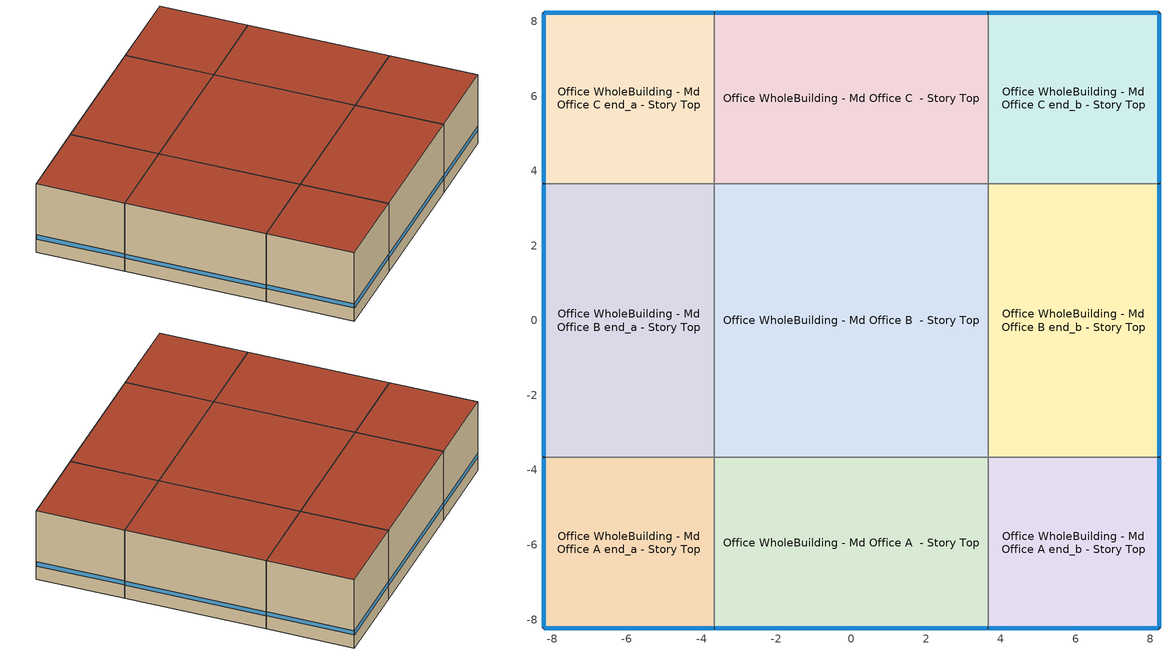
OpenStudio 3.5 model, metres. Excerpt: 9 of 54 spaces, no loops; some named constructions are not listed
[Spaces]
Office WholeBuilding - Md Office A end_a - Story Top
 floor adiabatic (Typical Interior Floor): -8.23,-8.23 -8.23,-3.66 -3.66,-3.66 -3.66,-8.23 z19.81
 wall outside: -8.23,-3.66 -8.23,-8.23 -3.66,-8.23 z19.81:23.77
 wall to Office WholeBuilding - Md Office B end_a - Story Top: -3.66,-3.66 -8.23,-3.66 z19.81:23.77
 wall to Office WholeBuilding - Md Office A  - Story Top: -3.66,-8.23 -3.66,-3.66 z19.81:23.77
 window (Window U-1.01 SHGC 0.58): -8.23,-3.68 -8.23,-8.21 / -8.21,-8.23 -3.68,-8.23 z20.57:20.81
 roof outside: -3.66,-8.23 -3.66,-3.66 -8.23,-3.66 -8.23,-8.23 z23.77
Office WholeBuilding - Md Office B end_a - Story Top
 floor adiabatic (Typical Interior Floor): -8.23,-3.66 -8.23,3.66 -3.66,3.66 -3.66,-3.66 z19.81
 wall outside: -8.23,3.66 -8.23,-3.66 z19.81:23.77
 wall to Office WholeBuilding - Md Office C end_a - Story Top: -3.66,3.66 -8.23,3.66 z19.81:23.77
 wall to Office WholeBuilding - Md Office B  - Story Top: -3.66,-3.66 -3.66,3.66 z19.81:23.77
 window (Window U-1.01 SHGC 0.58): -8.23,3.63 -8.23,-3.63 z20.57:20.81
 roof outside: -3.66,-3.66 -3.66,3.66 -8.23,3.66 -8.23,-3.66 z23.77
Office WholeBuilding - Md Office C end_a - Story Top
 floor adiabatic (Typical Interior Floor): -8.23,3.66 -8.23,8.23 -3.66,8.23 -3.66,3.66 z19.81
 wall outside: -3.66,8.23 -8.23,8.23 -8.23,3.66 z19.81:23.77
 wall to Office WholeBuilding - Md Office C  - Story Top: -3.66,3.66 -3.66,8.23 z19.81:23.77
 window (Window U-1.01 SHGC 0.58): -3.68,8.23 -8.21,8.23 / -8.23,8.21 -8.23,3.68 z20.57:20.81
 roof outside: -3.66,3.66 -3.66,8.23 -8.23,8.23 -8.23,3.66 z23.77
Office WholeBuilding - Md Office A  - Story Top
 floor adiabatic (Typical Interior Floor): -3.66,-8.23 -3.66,-3.66 3.66,-3.66 3.66,-8.23 z19.81
 wall outside: -3.66,-8.23 3.66,-8.23 z19.81:23.77
 wall to Office WholeBuilding - Md Office B  - Story Top: 3.66,-3.66 -3.66,-3.66 z19.81:23.77
 wall to Office WholeBuilding - Md Office A end_b - Story Top: 3.66,-8.23 3.66,-3.66 z19.81:23.77
 window (Window U-1.01 SHGC 0.58): -3.63,-8.23 3.63,-8.23 z20.57:20.81
 roof outside: 3.66,-8.23 3.66,-3.66 -3.66,-3.66 -3.66,-8.23 z23.77
Office WholeBuilding - Md Office B  - Story Top
 floor adiabatic (Typical Interior Floor): -3.66,-3.66 -3.66,3.66 3.66,3.66 3.66,-3.66 z19.81
 wall to Office WholeBuilding - Md Office C  - Story Top: 3.66,3.66 -3.66,3.66 z19.81:23.77
 wall to Office WholeBuilding - Md Office B end_b - Story Top: 3.66,-3.66 3.66,3.66 z19.81:23.77
 roof outside: 3.66,-3.66 3.66,3.66 -3.66,3.66 -3.66,-3.66 z23.77
Office WholeBuilding - Md Office C  - Story Top
 floor adiabatic (Typical Interior Floor): -3.66,3.66 -3.66,8.23 3.66,8.23 3.66,3.66 z19.81
 wall outside: 3.66,8.23 -3.66,8.23 z19.81:23.77
 wall to Office WholeBuilding - Md Office C end_b - Story Top: 3.66,3.66 3.66,8.23 z19.81:23.77
 window (Window U-1.01 SHGC 0.58): 3.63,8.23 -3.63,8.23 z20.57:20.81
 roof outside: 3.66,3.66 3.66,8.23 -3.66,8.23 -3.66,3.66 z23.77
Office WholeBuilding - Md Office A end_b - Story Top
 floor adiabatic (Typical Interior Floor): 3.66,-8.23 3.66,-3.66 8.23,-3.66 8.23,-8.23 z19.81
 wall outside: 3.66,-8.23 8.23,-8.23 8.23,-3.66 z19.81:23.77
 wall to Office WholeBuilding - Md Office B end_b - Story Top: 8.23,-3.66 3.66,-3.66 z19.81:23.77
 window (Window U-1.01 SHGC 0.58): 3.68,-8.23 8.21,-8.23 / 8.23,-8.21 8.23,-3.68 z20.57:20.81
 roof outside: 8.23,-8.23 8.23,-3.66 3.66,-3.66 3.66,-8.23 z23.77
Office WholeBuilding - Md Office B end_b - Story Top
 floor adiabatic (Typical Interior Floor): 3.66,-3.66 3.66,3.66 8.23,3.66 8.23,-3.66 z19.81
 wall outside: 8.23,-3.66 8.23,3.66 z19.81:23.77
 wall to Office WholeBuilding - Md Office C end_b - Story Top: 8.23,3.66 3.66,3.66 z19.81:23.77
 window (Window U-1.01 SHGC 0.58): 8.23,-3.63 8.23,3.63 z20.57:20.81
 roof outside: 8.23,-3.66 8.23,3.66 3.66,3.66 3.66,-3.66 z23.77
Office WholeBuilding - Md Office C end_b - Story Top
 floor adiabatic (Typical Interior Floor): 3.66,3.66 3.66,8.23 8.23,8.23 8.23,3.66 z19.81
 wall outside: 8.23,3.66 8.23,8.23 3.66,8.23 z19.81:23.77
 window (Window U-1.01 SHGC 0.58): 8.21,8.23 3.68,8.23 / 8.23,3.68 8.23,8.21 z20.57:20.81
 roof outside: 8.23,3.66 8.23,8.23 3.66,8.23 3.66,3.66 z23.77
[Schedule:Ruleset]
Name | Default Day Schedule | Summer Design Day Schedule | Winter Design Day Schedule
Clothing Schedule | Clothing Schedule Default Winter Clothes
Medium Office Infil Quarter On | Medium Office Infil Quarter On Default | Medium Office Infil Quarter On Summer Design Day | Medium Office Infil Quarter On Winter Design Day
Office BLDG_LIGHT_EndUseData BPR Adjusted | Office BLDG_LIGHT_EndUseData Default 1 | Office BLDG_LIGHT_EndUseData Summer Design Day 1 | Office BLDG_LIGHT_EndUseData Winter Design Day 1
Office BLDG_EQUIP_EndUseData BPR Adjusted | Office BLDG_EQUIP_EndUseData Default 1 | Office BLDG_EQUIP_EndUseData Summer Design Day 1 | Office BLDG_EQUIP_EndUseData Winter Design Day 1
[Schedule:Day]
Clothing Schedule Default Winter Clothes; Medium Office Infil Quarter On Sun Day; Office BLDG_LIGHT_EndUseData Summer Design Day 1; Office BLDG_EQUIP_EndUseData Summer Design Day 1: 24, 0, 1
Clothing Schedule Summer Clothes: 24, 0, 0.5
Air Velocity Schedule Default: 24, 0, 0.2
Work Efficiency Schedule Default; Office BLDG_LIGHT_EndUseData Winter Design Day 1; Office BLDG_EQUIP_EndUseData Winter Design Day 1: 24, 0, 0
Medium Office Bldg Occ Sat Day: Yes, 4, 30, 0, 4, 40, 0.00833333, 4, 50, 0.0166667, 5, 0, 0.025, 5, 10, 0.0333333, 5, 20, 0.0416667, 5, 30, 0.05, 5, 40, 0.0583333, 5, 50, 0.0666667, 6, 0, 0.075, 6, 10, 0.0833333, 6, 20, 0.0916667, 6, 30, 0.1, 6, 40, 0.133333, 6, 50, 0.166667, 7, 0, 0.2, 7, 10, 0.233333, 7, 20, 0.266667, 7, 30, 0.3, 7, 40, 0.333333, 7, 50, 0.366667, 8, 0, 0.4, 8, 10, 0.433333, 8, 20, 0.466667, 8, 30, 0.5, 13, 7, 0.5, 13, 17, 0.483838, 13, 27, 0.467677, 13, 37, 0.451515, 13, 47, 0.435354, 13, 57, 0.419192, 14, 7, 0.40303, 14, 17, 0.386869, 14, 27, 0.370707, 14, 37, 0.354545, 14, 47, 0.338384, 14, 57, 0.322222, 15, 7, 0.306061, 15, 17, 0.289899, 15, 27, 0.273737, 15, 37, 0.257576, 15, 47, 0.241414, 15, 57, 0.225253, 16, 7, 0.209091, 16, 17, 0.192929, 16, 27, 0.176768, 16, 37, 0.160606, 16, 47, 0.144444, 16, 57, 0.128283, 17, 7, 0.112121, 17, 15, 0.1, 17, 25, 0.0944444, 17, 35, 0.0888889, 17, 45, 0.0833333, 17, 55, 0.0777778, 18, 5, 0.0722222, 18, 15, 0.0666667, 18, 25, 0.0611111, 18, 35, 0.0555556, 18, 45, 0.05, 18, 55, 0.0444444, 19, 5, 0.0388889, 19, 15, 0.0333333, 19, 25, 0.0277778, 19, 35, 0.0222222, 19, 45, 0.0166667, 19, 55, 0.0111111, 20, 5, 0.00555556, 20, 15, 0, 24, 0, 0
Medium Office Bldg Occ WntrDsn|Sun Day; 54 space(s) Occ Sch Sunday 1: Yes, 7, 30, 0, 24, 0, 0
Office BLDG_LIGHT_EndUseData Sat Day: Yes, 0, 10, 0.0476891, 0, 20, 0.0477465, 0, 30, 0.0478039, 0, 40, 0.0478612, 0, 49, 0.0479186, 0, 59, 0.047976, 1, 0, 0.047976, 1, 9, 0.0560728, 1, 10, 0.0474557, 1, 19, 0.0560112, 1, 20, 0.0469354, 1, 30, 0.0559496, 1, 40, 0.055888, 1, 50, 0.0558264, 2, 0, 0.0448542, 2, 9, 0.0452598, 2, 19, 0.0456653, 2, 29, 0.0460708, 2, 39, 0.0464764, 2, 49, 0.0468819, 2, 59, 0.0472875, 3, 0, 0.0472875, 3, 9, 0.0553335, 3, 19, 0.0552718, 3, 29, 0.0552102, 3, 39, 0.0551486, 3, 49, 0.055087, 3, 59, 0.0550254, 4, 0, 0.0454874, 4, 9, 0.0549638, 4, 10, 0.0455825, 4, 19, 0.0549022, 4, 20, 0.0456776, 4, 29, 0.0548405, 4, 30, 0.0457727, 4, 39, 0.0547789, 4, 40, 0.0458678, 4, 49, 0.0547173, 4, 50, 0.0459628, 5, 0, 0.0460579, 5, 10, 0.0473324, 5, 20, 0.0486068, 5, 30, 0.0498812, 5, 40, 0.0511557, 5, 50, 0.0524301, 6, 0, 0.054286, 6, 10, 0.0542244, 6, 20, 0.0541628, 6, 30, 0.0541012, 6, 40, 0.0540396, 6, 50, 0.053978, 7, 0, 0.0539163, 7, 10, 0.0538547, 7, 20, 0.0537931, 7, 30, 0.0537315, 7, 40, 0.0536699, 7, 50, 0.0536083, 8, 0, 0.0535467, 8, 9, 0.057945, 8, 10, 0.053485, 8, 19, 0.0603329, 8, 20, 0.0534234, 8, 29, 0.0627207, 8, 30, 0.0533618, 8, 39, 0.0651086, 8, 40, 0.0533002, 8, 49, 0.0674965, 8, 50, 0.0532386, 8, 59, 0.0698844, 9, 0, 0.053177, 9, 9, 0.0714392, 9, 10, 0.0531154, 9, 19, 0.0729941, 9, 20, 0.0530537, 9, 29, 0.0745489, 9, 30, 0.0529921, 9, 39, 0.0529305, 9, 49, 0.0528689, 9, 59, 0.0528073, 10, 9, 0.0527457, 10, 19, 0.0526841, 10, 29, 0.0526225, 10, 39, 0.0525608, 10, 49, 0.0524992, 10, 59, 0.0524376, 11, 7, 0.0897084, 11, 9, 0.052376, 11, 19, 0.0523144, 11, 29, 0.0522528, 11, 39, 0.0521912, 11, 49, 0.0521295, 11, 59, 0.0520679, 12, 9, 0.0520063, 12, 19, 0.0519447, 12, 29, 0.0518831, 12, 39, 0.0518215, 12, 49, 0.0517599, 12, 59, 0.0516982, 13, 7, 0.0897084, 13, 9, 0.0516366, 13, 17, 0.0893304, 13, 19, 0.051575, 13, 27, 0.0889524, 13, 29, 0.0515134, 13, 37, 0.0885744, 13, 39, 0.0514518, 13, 47, 0.0881964, 13, 49, 0.0513902, 13, 57, 0.0878184, 13, 59, 0.0513286, 14, 7, 0.0874404, 14, 9, 0.0512669, 14, 17, 0.0870624, 14, 19, 0.0512053, 14, 27, 0.0866844, 14, 29, 0.0511437, 14, 37, 0.0863064, 14, 39, 0.0510821, 14, 47, 0.0859284, 14, 49, 0.0510205, 14, 57, 0.0855504, 14, 59, 0.0509589, 15, 7, 0.0851724, 15, 9, 0.0508973, 15, 15, 0.0848889, 15, 19, 0.0508356, 15, 24, 0.0827359, 15, 29, 0.050774, 15, 34, 0.0805829, 15, 39, 0.0507124, 15, 44, 0.0784299, 15, 49, 0.0506508, 15, 54, 0.0762769, 15, 59, 0.0505892, 16, 4, 0.0741239, 16, 9, 0.0505276, 16, 15, 0.0719709, 16, 19, 0.050466, 16, 25, 0.0715964, 16, 29, 0.0504044, 16, 35, 0.0712219, 16, 39, 0.0503427, 16, 45, 0.0708474, 16, 49, 0.0502811, 16, 55, 0.0704729, 16, 59, 0.0502195, 17, 5, 0.0700984, 17, 9, 0.0501579, 17, 15, 0.0697239, 17, 19, 0.0500963, 17, 25, 0.0697038, 17, 29, 0.0500347, 17, 35, 0.0696838, 17, 39, 0.0499731, 17, 45, 0.0696637, 17, 49, 0.0499114, 17, 55, 0.0696437, 17, 59, 0.0498498, 18, 5, 0.0696236, 18, 9, 0.0497882, 18, 15, 0.0696035, 18, 19, 0.0497266, 18, 25, 0.0689691, 18, 29, 0.049665, 18, 35, 0.0683348, 18, 39, 0.0496034, 18, 45, 0.0677004, 18, 49, 0.0495418, 18, 55, 0.067066, 18, 59, 0.0494801, 19, 5, 0.0664316, 19, 9, 0.0494185, 19, 15, 0.0657972, 19, 19, 0.0493569, 19, 25, 0.0659367, 19, 30, 0.0492953, 19, 35, 0.0660762, 19, 40, 0.0492337, 19, 45, 0.0662157, 19, 50, 0.0491721, 19, 55, 0.0663552, 20, 0, 0.0491105, 20, 5, 0.0664947, 20, 10, 0.0490488, 20, 15, 0.0666342, 20, 20, 0.0489872, 20, 25, 0.0665078, 20, 30, 0.0489256, 20, 35, 0.0663813, 20, 40, 0.048864, 20, 45, 0.0662548, 20, 50, 0.0488024, 20, 55, 0.0661283, 21, 0, 0.0487408, 21, 5, 0.0660018, 21, 10, 0.0486792, 21, 15, 0.0658754, 21, 20, 0.0486176, 21, 25, 0.0658614, 21, 30, 0.0485559, 21, 35, 0.0658475, 21, 40, 0.0484943, 21, 45, 0.0658336, 21, 50, 0.0484327, 21, 55, 0.0658197, 22, 0, 0.0483711, 22, 5, 0.0658058, 22, 10, 0.0483095, 22, 15, 0.0657919, 22, 20, 0.0482479, 22, 25, 0.0657939, 22, 30, 0.0481863, 22, 35, 0.065796, 22, 40, 0.0481246, 22, 45, 0.0657981, 22, 50, 0.048063, 22, 55, 0.0658001, 23, 0, 0.0480014, 23, 5, 0.0658022, 23, 10, 0.0479398, 23, 15, 0.0658043, 23, 20, 0.0478782, 23, 30, 0.0478166, 23, 40, 0.047755, 23, 50, 0.0476933, 24, 0, 0.0476317
Office BLDG_LIGHT_EndUseData Sun Day: Yes, 0, 10, 0.0608705, 0, 20, 0.0581633, 0, 30, 0.0554561, 0, 40, 0.052749, 0, 49, 0.0500418, 0, 59, 0.0473347, 1, 0, 0.0473347, 1, 9, 0.0356534, 1, 10, 0.048459, 1, 19, 0.0356125, 1, 20, 0.0495834, 1, 30, 0.0355716, 1, 40, 0.0355307, 1, 50, 0.0354898, 2, 0, 0.0540809, 2, 9, 0.0555722, 2, 19, 0.0570636, 2, 29, 0.0585549, 2, 39, 0.0600463, 2, 49, 0.0615376, 2, 59, 0.063029, 3, 0, 0.063029, 3, 9, 0.0351626, 3, 19, 0.0351217, 3, 29, 0.0350808, 3, 39, 0.0350399, 3, 49, 0.034999, 3, 59, 0.0349581, 4, 0, 0.0635441, 4, 9, 0.0349171, 4, 10, 0.063579, 4, 19, 0.0348762, 4, 20, 0.0636138, 4, 29, 0.0348353, 4, 30, 0.0636487, 4, 39, 0.0347944, 4, 40, 0.0636835, 4, 49, 0.0347535, 4, 50, 0.0637183, 5, 0, 0.0637532, 5, 10, 0.063755, 5, 20, 0.0637569, 5, 30, 0.0637587, 5, 40, 0.0637606, 5, 50, 0.0637624, 6, 0, 0.0344672, 6, 10, 0.0344263, 6, 20, 0.0343854, 6, 30, 0.0343445, 6, 40, 0.0343036, 6, 50, 0.0342627, 7, 0, 0.0342218, 7, 10, 0.0341809, 7, 20, 0.03414, 7, 30, 0.0340991, 7, 40, 0.0340582, 7, 50, 0.0340173, 8, 0, 0.0339764, 8, 9, 0.0353834, 8, 10, 0.0339355, 8, 19, 0.0350235, 8, 20, 0.0338946, 8, 29, 0.0346636, 8, 30, 0.0338537, 8, 39, 0.0343036, 8, 40, 0.0338128, 8, 49, 0.0339437, 8, 50, 0.0337719, 8, 59, 0.0335837, 9, 0, 0.033731, 9, 9, 0.0336472, 9, 10, 0.0336901, 9, 19, 0.0337106, 9, 20, 0.0336492, 9, 29, 0.0337741, 9, 30, 0.0336083, 9, 39, 0.0335674, 9, 49, 0.0335265, 9, 59, 0.0334856, 10, 0, 0.0339644, 10, 9, 0.0334447, 10, 19, 0.0334037, 10, 29, 0.0333628, 10, 39, 0.0333219, 10, 49, 0.033281, 10, 59, 0.0332401, 11, 9, 0.0331992, 11, 19, 0.0331583, 11, 29, 0.0331174, 11, 39, 0.0330765, 11, 49, 0.0330356, 11, 59, 0.0329947, 12, 9, 0.0329538, 12, 19, 0.0329129, 12, 29, 0.032872, 12, 39, 0.0328311, 12, 49, 0.0327902, 12, 59, 0.0327493, 13, 9, 0.0327084, 13, 19, 0.0326675, 13, 29, 0.0326266, 13, 39, 0.0325857, 13, 49, 0.0325448, 13, 59, 0.0325039, 14, 9, 0.032463, 14, 19, 0.0324221, 14, 29, 0.0323812, 14, 39, 0.0323403, 14, 49, 0.0322994, 14, 59, 0.0322585, 15, 9, 0.0322176, 15, 19, 0.0321767, 15, 29, 0.0321358, 15, 39, 0.0320949, 15, 49, 0.032054, 15, 59, 0.0320131, 16, 0, 0.0320131, 16, 10, 0.0321898, 16, 20, 0.0323665, 16, 30, 0.0325432, 16, 40, 0.0327199, 16, 50, 0.0328966, 17, 0, 0.0330733, 17, 10, 0.0337473, 17, 20, 0.0344214, 17, 30, 0.0350955, 17, 40, 0.0357696, 17, 50, 0.0364436, 18, 0, 0.0371177, 18, 10, 0.0416024, 18, 20, 0.0460872, 18, 30, 0.0505719, 18, 40, 0.0550566, 18, 50, 0.0595414, 19, 0, 0.0640261, 19, 10, 0.0638411, 19, 20, 0.063656, 19, 30, 0.063471, 19, 40, 0.0632859, 19, 50, 0.0631009, 20, 0, 0.0629159, 20, 10, 0.0629194, 20, 20, 0.0629229, 20, 30, 0.0629264, 20, 40, 0.0629299, 20, 50, 0.0629334, 21, 0, 0.0629369, 21, 10, 0.063097, 21, 20, 0.0632571, 21, 30, 0.0634172, 21, 40, 0.0635773, 21, 50, 0.0637374, 22, 0, 0.0638975, 22, 10, 0.0632627, 22, 20, 0.0626279, 22, 30, 0.0619931, 22, 40, 0.0613583, 22, 50, 0.0607235, 23, 0, 0.0600887, 23, 10, 0.0606702, 23, 20, 0.0612516, 23, 30, 0.0618331, 23, 40, 0.0624146, 23, 50, 0.0629961, 24, 0, 0.0635776
Office BLDG_EQUIP_EndUseData Default: Yes, 0, 10, 0.580562, 0, 20, 0.580524, 0, 30, 0.580486, 0, 40, 0.580448, 0, 50, 0.58041, 1, 0, 0.580371, 1, 10, 0.580333, 1, 20, 0.580295, 1, 30, 0.580257, 1, 40, 0.580219, 1, 45, 0.5802, 1, 55, 0.57735, 2, 5, 0.5745, 2, 15, 0.57165, 2, 24, 0.5688, 2, 34, 0.56595, 2, 44, 0.5631, 2, 45, 0.5631, 2, 54, 0.560417, 3, 4, 0.557733, 3, 14, 0.55505, 3, 24, 0.552367, 3, 34, 0.549683, 3, 44, 0.547, 3, 45, 0.547, 3, 54, 0.545383, 4, 4, 0.543767, 4, 15, 0.54215, 4, 25, 0.540533, 4, 35, 0.538917, 4, 45, 0.5373, 4, 55, 0.537517, 5, 5, 0.537733, 5, 15, 0.53795, 5, 25, 0.538167, 5, 35, 0.538383, 5, 45, 0.5386, 5, 55, 0.5485, 6, 5, 0.5584, 6, 15, 0.5683, 6, 25, 0.5782, 6, 35, 0.5881, 6, 45, 0.598, 6, 55, 0.612533, 7, 5, 0.627067, 7, 15, 0.6416, 7, 25, 0.656133, 7, 35, 0.670667, 7, 45, 0.6852, 7, 55, 0.701133, 8, 5, 0.717067, 8, 15, 0.733, 8, 24, 0.748933, 8, 34, 0.764867, 8, 44, 0.7808, 8, 45, 0.7808, 8, 54, 0.7949, 9, 4, 0.809, 9, 14, 0.8231, 9, 24, 0.8372, 9, 34, 0.8513, 9, 44, 0.8654, 9, 45, 0.8654, 9, 54, 0.87108, 10, 4, 0.87676, 10, 14, 0.88244, 10, 22, 0.8867, 10, 32, 0.8859, 10, 42, 0.8851, 10, 52, 0.8843, 11, 2, 0.8835, 11, 12, 0.8827, 11, 22, 0.8819, 11, 32, 0.8717, 11, 42, 0.8615, 11, 52, 0.8513, 12, 2, 0.8411, 12, 12, 0.8309, 12, 22, 0.8207, 12, 32, 0.814033, 12, 42, 0.807367, 12, 52, 0.8007, 13, 2, 0.794033, 13, 12, 0.787367, 13, 22, 0.7807, 13, 32, 0.773133, 13, 42, 0.765567, 13, 52, 0.758, 14, 2, 0.750433, 14, 12, 0.742867, 14, 22, 0.7353, 14, 32, 0.72445, 14, 42, 0.7136, 14, 52, 0.70275, 15, 2, 0.6919, 15, 12, 0.68105, 15, 22, 0.6702, 15, 32, 0.65276, 15, 42, 0.63532, 15, 52, 0.61788, 16, 0, 0.6048, 16, 10, 0.598333, 16, 20, 0.591867, 16, 30, 0.5854, 16, 40, 0.578933, 16, 50, 0.572467, 17, 0, 0.566, 17, 10, 0.56735, 17, 20, 0.5687, 17, 30, 0.57005, 17, 40, 0.5714, 17, 50, 0.57275, 18, 0, 0.5741, 18, 10, 0.580533, 18, 20, 0.586967, 18, 30, 0.5934, 18, 40, 0.599833, 18, 50, 0.606267, 19, 0, 0.6127, 19, 10, 0.6203, 19, 20, 0.6279, 19, 30, 0.6355, 19, 40, 0.6431, 19, 50, 0.6507, 20, 0, 0.6583, 20, 10, 0.660817, 20, 20, 0.663333, 20, 30, 0.66585, 20, 40, 0.668367, 20, 50, 0.670883, 21, 0, 0.6734, 21, 10, 0.664332, 21, 20, 0.655263, 21, 30, 0.646195, 21, 40, 0.637127, 21, 50, 0.628058, 22, 0, 0.61899, 22, 10, 0.605775, 22, 20, 0.59256, 22, 30, 0.579345, 22, 40, 0.56613, 22, 50, 0.552915, 23, 0, 0.5397, 23, 10, 0.546517, 23, 20, 0.553333, 23, 30, 0.56015, 23, 40, 0.566967, 23, 50, 0.573783, 24, 0, 0.5806
Office BLDG_EQUIP_EndUseData Sat Day: Yes, 0, 10, 0.545623, 0, 20, 0.524968, 0, 30, 0.504314, 0, 40, 0.483659, 0, 49, 0.463005, 0, 59, 0.44235, 1, 0, 0.44235, 1, 9, 0.546627, 1, 10, 0.432654, 1, 19, 0.54677, 1, 20, 0.422958, 1, 30, 0.546914, 1, 40, 0.547057, 1, 50, 0.5472, 2, 0, 0.384173, 2, 9, 0.381018, 2, 19, 0.377862, 2, 29, 0.374707, 2, 39, 0.371551, 2, 49, 0.368396, 2, 59, 0.36524, 3, 0, 0.36524, 3, 9, 0.548348, 3, 19, 0.548491, 3, 29, 0.548635, 3, 39, 0.548778, 3, 49, 0.548922, 3, 59, 0.549065, 4, 0, 0.363175, 4, 9, 0.549208, 4, 10, 0.362544, 4, 19, 0.549352, 4, 20, 0.361912, 4, 29, 0.549495, 4, 30, 0.361281, 4, 39, 0.549639, 4, 40, 0.36065, 4, 49, 0.549782, 4, 50, 0.360019, 5, 0, 0.359388, 5, 10, 0.357265, 5, 20, 0.355142, 5, 30, 0.35302, 5, 40, 0.350897, 5, 50, 0.348774, 6, 0, 0.550786, 6, 10, 0.55093, 6, 20, 0.551073, 6, 30, 0.551217, 6, 40, 0.55136, 6, 50, 0.551503, 7, 0, 0.551647, 7, 10, 0.55179, 7, 20, 0.551934, 7, 30, 0.552077, 7, 40, 0.552221, 7, 50, 0.552364, 8, 0, 0.552507, 8, 9, 0.158408, 8, 10, 0.552651, 8, 19, 0.134025, 8, 20, 0.552794, 8, 29, 0.109641, 8, 30, 0.552938, 8, 39, 0.0852571, 8, 40, 0.553081, 8, 49, 0.0608734, 8, 50, 0.553225, 8, 59, 0.0364896, 9, 0, 0.553368, 9, 9, 0.0336277, 9, 10, 0.553512, 9, 19, 0.0307657, 9, 20, 0.553655, 9, 29, 0.0279038, 9, 30, 0.553798, 9, 39, 0.553942, 9, 49, 0.554085, 9, 59, 0.554229, 10, 9, 0.554372, 10, 19, 0.554516, 10, 29, 0.554659, 10, 39, 0.554802, 10, 49, 0.554946, 10, 59, 0.555089, 11, 7, 0, 11, 9, 0.555233, 11, 17, 0.00493413, 11, 19, 0.555376, 11, 27, 0.00986825, 11, 29, 0.55552, 11, 37, 0.0148024, 11, 39, 0.555663, 11, 47, 0.0197365, 11, 49, 0.555806, 11, 57, 0.0246706, 11, 59, 0.55595, 12, 7, 0.0296048, 12, 9, 0.556093, 12, 17, 0.0371781, 12, 19, 0.556237, 12, 27, 0.0447514, 12, 29, 0.55638, 12, 37, 0.0523247, 12, 39, 0.556524, 12, 47, 0.059898, 12, 49, 0.556667, 12, 57, 0.0674713, 12, 59, 0.55681, 13, 7, 0.0750446, 13, 9, 0.556954, 13, 17, 0.0779066, 13, 19, 0.557097, 13, 27, 0.0807685, 13, 29, 0.557241, 13, 37, 0.0836304, 13, 39, 0.557384, 13, 47, 0.0864923, 13, 49, 0.557528, 13, 57, 0.0893543, 13, 59, 0.557671, 14, 7, 0.0922162, 14, 9, 0.557815, 14, 17, 0.0950781, 14, 19, 0.557958, 14, 27, 0.0979401, 14, 29, 0.558101, 14, 37, 0.100802, 14, 39, 0.558245, 14, 47, 0.103664, 14, 49, 0.558388, 14, 57, 0.106526, 14, 59, 0.558532, 15, 7, 0.109388, 15, 9, 0.558675, 15, 15, 0.111534, 15, 19, 0.558819, 15, 24, 0.123525, 15, 29, 0.558962, 15, 34, 0.135516, 15, 39, 0.559105, 15, 44, 0.147507, 15, 49, 0.559249, 15, 54, 0.159499, 15, 59, 0.559392, 16, 4, 0.17149, 16, 9, 0.559536, 16, 15, 0.183481, 16, 19, 0.559679, 16, 25, 0.18371, 16, 29, 0.559823, 16, 35, 0.18394, 16, 39, 0.559966, 16, 45, 0.184169, 16, 49, 0.560109, 16, 55, 0.184399, 16, 59, 0.560253, 17, 5, 0.184628, 17, 9, 0.560396, 17, 15, 0.184858, 17, 19, 0.56054, 17, 25, 0.183136, 17, 29, 0.560683, 17, 35, 0.181415, 17, 39, 0.560827, 17, 45, 0.179694, 17, 49, 0.56097, 17, 55, 0.177973, 17, 59, 0.561114, 18, 5, 0.176252, 18, 9, 0.561257, 18, 15, 0.17453, 18, 19, 0.5614, 18, 25, 0.180899, 18, 29, 0.561544, 18, 35, 0.187267, 18, 39, 0.561687, 18, 45, 0.193636, 18, 49, 0.561831, 18, 55, 0.200004, 18, 59, 0.561974, 19, 5, 0.206373, 19, 9, 0.562118, 19, 15, 0.212741, 19, 19, 0.562261, 19, 25, 0.226453, 19, 30, 0.562404, 19, 35, 0.240166, 19, 40, 0.562548, 19, 45, 0.253878, 19, 50, 0.562691, 19, 55, 0.26759, 20, 0, 0.562835, 20, 5, 0.281303, 20, 10, 0.562978, 20, 15, 0.295015, 20, 20, 0.563122, 20, 25, 0.313891, 20, 30, 0.563265, 20, 35, 0.332767, 20, 40, 0.563408, 20, 45, 0.351643, 20, 50, 0.563552, 20, 55, 0.370519, 21, 0, 0.563695, 21, 5, 0.389394, 21, 10, 0.563839, 21, 15, 0.40827, 21, 20, 0.563982, 21, 25, 0.428236, 21, 30, 0.564126, 21, 35, 0.448202, 21, 40, 0.564269, 21, 45, 0.468168, 21, 50, 0.564412, 21, 55, 0.488134, 22, 0, 0.564556, 22, 5, 0.5081, 22, 10, 0.564699, 22, 15, 0.528066, 22, 20, 0.564843, 22, 25, 0.543672, 22, 30, 0.564986, 22, 35, 0.559278, 22, 40, 0.56513, 22, 45, 0.574883, 22, 50, 0.565273, 22, 55, 0.590489, 23, 0, 0.565417, 23, 5, 0.606094, 23, 10, 0.56556, 23, 15, 0.6217, 23, 20, 0.565703, 23, 30, 0.565847, 23, 40, 0.56599, 23, 50, 0.566134, 24, 0, 0.566277
Office BLDG_EQUIP_EndUseData Sun Day: Yes, 0, 10, 0.0395427, 0, 20, 0.0467323, 0, 30, 0.0539219, 0, 40, 0.0611114, 0, 49, 0.068301, 0, 59, 0.0754906, 1, 0, 0.0754906, 1, 9, 0.201059, 1, 10, 0.0910493, 1, 19, 0.200269, 1, 20, 0.106608, 1, 30, 0.199479, 1, 40, 0.198689, 1, 50, 0.1979, 2, 0, 0.168843, 2, 9, 0.195579, 2, 19, 0.222315, 2, 29, 0.249052, 2, 39, 0.275788, 2, 49, 0.302524, 2, 59, 0.32926, 3, 0, 0.32926, 3, 9, 0.191581, 3, 19, 0.190791, 3, 29, 0.190001, 3, 39, 0.189211, 3, 49, 0.188421, 3, 59, 0.187631, 4, 0, 0.506528, 4, 9, 0.186841, 4, 10, 0.52849, 4, 19, 0.186051, 4, 20, 0.550452, 4, 29, 0.185262, 4, 30, 0.572414, 4, 39, 0.184472, 4, 40, 0.594376, 4, 49, 0.183682, 4, 50, 0.616338, 5, 0, 0.6383, 5, 10, 0.637851, 5, 20, 0.637401, 5, 30, 0.636952, 5, 40, 0.636503, 5, 50, 0.636053, 6, 0, 0.178153, 6, 10, 0.177363, 6, 20, 0.176573, 6, 30, 0.175783, 6, 40, 0.174993, 6, 50, 0.174203, 7, 0, 0.173414, 7, 10, 0.172624, 7, 20, 0.171834, 7, 30, 0.171044, 7, 40, 0.170254, 7, 50, 0.169464, 8, 0, 0.168674, 8, 9, 0.414524, 8, 10, 0.167884, 8, 19, 0.401718, 8, 20, 0.167095, 8, 29, 0.388911, 8, 30, 0.166305, 8, 39, 0.376105, 8, 40, 0.165515, 8, 49, 0.363299, 8, 50, 0.164725, 8, 59, 0.350492, 9, 0, 0.163935, 9, 9, 0.354087, 9, 10, 0.163145, 9, 19, 0.357682, 9, 20, 0.162355, 9, 29, 0.361276, 9, 30, 0.161565, 9, 39, 0.160776, 9, 49, 0.159986, 9, 59, 0.159196, 10, 0, 0.372061, 10, 9, 0.158406, 10, 19, 0.157616, 10, 29, 0.156826, 10, 39, 0.156036, 10, 49, 0.155247, 10, 59, 0.154457, 11, 9, 0.153667, 11, 19, 0.152877, 11, 29, 0.152087, 11, 39, 0.151297, 11, 49, 0.150507, 11, 59, 0.149717, 12, 9, 0.148928, 12, 19, 0.148138, 12, 29, 0.147348, 12, 39, 0.146558, 12, 49, 0.145768, 12, 59, 0.144978, 13, 9, 0.144188, 13, 19, 0.143398, 13, 29, 0.142609, 13, 39, 0.141819, 13, 49, 0.141029, 13, 59, 0.140239, 14, 9, 0.139449, 14, 19, 0.138659, 14, 29, 0.137869, 14, 39, 0.137079, 14, 49, 0.13629, 14, 59, 0.1355, 15, 9, 0.13471, 15, 19, 0.13392, 15, 29, 0.13313, 15, 39, 0.13234, 15, 49, 0.13155, 15, 59, 0.130761, 16, 0, 0.130761, 16, 10, 0.113292, 16, 20, 0.0958236, 16, 30, 0.0783552, 16, 40, 0.0608868, 16, 50, 0.0434183, 17, 0, 0.0259499, 17, 10, 0.0216249, 17, 20, 0.0172999, 17, 30, 0.0129749, 17, 40, 0.00864996, 17, 50, 0.00432498, 18, 0, 0, 18, 10, 0.00185356, 18, 20, 0.00370713, 18, 30, 0.00556069, 18, 40, 0.00741426, 18, 50, 0.00926782, 19, 0, 0.0111214, 19, 10, 0.0235346, 19, 20, 0.0359479, 19, 30, 0.0483612, 19, 40, 0.0607744, 19, 50, 0.0731877, 20, 0, 0.085601, 20, 10, 0.083298, 20, 20, 0.0809951, 20, 30, 0.0786922, 20, 40, 0.0763893, 20, 50, 0.0740864, 21, 0, 0.0717835, 21, 10, 0.0731315, 21, 20, 0.0744796, 21, 30, 0.0758276, 21, 40, 0.0771757, 21, 50, 0.0785237, 22, 0, 0.0798718, 22, 10, 0.072626, 22, 20, 0.0653803, 22, 30, 0.0581345, 22, 40, 0.0508888, 22, 50, 0.043643, 23, 0, 0.0363973, 23, 10, 0.0357232, 23, 20, 0.0350492, 23, 30, 0.0343752, 23, 40, 0.0337012, 23, 50, 0.0330271, 24, 0, 0.0323531
Medium Office Infil Quarter On Default; Medium Office Infil Quarter On Summer Design Day: 6, 0, 1, 22, 0, 0.25, 24, 0, 1
Medium Office Infil Quarter On Winter Design Day; Medium Office Infil Quarter On WntrDsn|Sat Day: 6, 0, 1, 18, 0, 0.25, 24, 0, 1
54 space(s) Occ Sch Saturday 1: Yes, 4, 0, 0, 4, 10, 0.000884722, 4, 20, 0.00176944, 4, 30, 0.00265417, 4, 40, 0.00353889, 4, 50, 0.00442361, 5, 0, 0.00530833, 5, 10, 0.00442361, 5, 20, 0.00353889, 5, 30, 0.00265417, 5, 40, 0.00176944, 5, 50, 0.000884722, 6, 0, 0, 6, 10, 0.00353889, 6, 20, 0.00707778, 6, 30, 0.0106167, 6, 40, 0.0141556, 6, 50, 0.0176944, 7, 0, 0.0212333, 7, 10, 0.0176944, 7, 20, 0.0141556, 7, 30, 0.0106167, 7, 40, 0.00707778, 7, 50, 0.00353889, 8, 0, 0, 13, 7, 0, 13, 17, 0.00166536, 13, 27, 0.00333072, 13, 37, 0.00499608, 13, 47, 0.00666144, 13, 57, 0.0083268, 14, 7, 0.00999216, 14, 17, 0.0116575, 14, 27, 0.0133229, 14, 37, 0.0149882, 14, 47, 0.0166536, 14, 57, 0.018319, 15, 7, 0.0199843, 15, 15, 0.0212333, 15, 24, 0.0176944, 15, 34, 0.0141556, 15, 44, 0.0106167, 15, 54, 0.00707778, 16, 4, 0.00353889, 16, 15, 0, 17, 15, 0, 17, 25, 0.000884722, 17, 35, 0.00176944, 17, 45, 0.00265417, 17, 55, 0.00353889, 18, 5, 0.00442361, 18, 15, 0.00530833, 18, 25, 0.00442361, 18, 35, 0.00353889, 18, 45, 0.00265417, 18, 55, 0.00176944, 19, 5, 0.000884722, 19, 15, 0, 24, 0, 0
Medium Office HtgSetp Sat Day: Yes, 5, 30, 12.7778, 19, 45, 16.1111, 24, 0, 12.7778
Medium Office HtgSetp SmrDsn|Sun Day: Yes, 7, 30, 12.7778, 24, 0, 12.7778
Medium Office ClgSetp Sat Day: Yes, 5, 30, 28.8889, 19, 45, 26.6667, 24, 0, 28.8889
Medium Office ClgSetp WntrDsn|Sun Day: Yes, 7, 30, 28.8889, 24, 0, 28.8889
Building Hours of Operation NonResidential Saturday; Building Hours of Operation NonResidential Sunday: 7, 30, 0, 15, 45, 1, 24, 0, 0
autogen Medium Office Activity 0_day_sch; autogen Medium Office Activity 1_day_sch: Yes, 24, 0, 120
Office BLDG_LIGHT_EndUseData Default 1: No, 0, 10, 0.382648, 0, 20, 0.382796, 0, 30, 0.382944, 0, 40, 0.383092, 0, 50, 0.38324, 1, 0, 0.383388, 1, 10, 0.383536, 1, 20, 0.383684, 1, 30, 0.383832, 1, 40, 0.38398, 1, 45, 0.384054, 1, 55, 0.385366, 2, 5, 0.386679, 2, 15, 0.387991, 2, 24, 0.389304, 2, 34, 0.390616, 2, 44, 0.391928, 2, 45, 0.391928, 2, 54, 0.390861, 3, 4, 0.389793, 3, 14, 0.388726, 3, 24, 0.387658, 3, 34, 0.38659, 3, 44, 0.385523, 3, 45, 0.385523, 3, 54, 0.385657, 4, 4, 0.385791, 4, 15, 0.385926, 4, 25, 0.38606, 4, 35, 0.386194, 4, 45, 0.386329, 4, 55, 0.390634, 5, 5, 0.39494, 5, 15, 0.399245, 5, 25, 0.403551, 5, 35, 0.407857, 5, 45, 0.412162, 5, 55, 0.421804, 6, 5, 0.431447, 6, 15, 0.441089, 6, 25, 0.450731, 6, 35, 0.460373, 6, 45, 0.470016, 6, 55, 0.503945, 7, 5, 0.537874, 7, 15, 0.571804, 7, 25, 0.605733, 7, 35, 0.639662, 7, 45, 0.673592, 7, 55, 0.695648, 8, 5, 0.717704, 8, 15, 0.739759, 8, 24, 0.761815, 8, 34, 0.783871, 8, 44, 0.805927, 8, 45, 0.805927, 8, 54, 0.812625, 9, 4, 0.819323, 9, 14, 0.82602, 9, 24, 0.832718, 9, 34, 0.839415, 9, 44, 0.846113, 9, 45, 0.846113, 9, 54, 0.847149, 10, 4, 0.848186, 10, 14, 0.849223, 10, 22, 0.85, 10, 32, 0.846939, 10, 42, 0.843877, 10, 52, 0.840816, 11, 2, 0.837755, 11, 12, 0.834693, 11, 22, 0.831632, 11, 32, 0.826867, 11, 42, 0.822102, 11, 52, 0.817338, 12, 2, 0.812573, 12, 12, 0.807808, 12, 22, 0.803043, 12, 32, 0.805349, 12, 42, 0.807655, 12, 52, 0.809961, 13, 2, 0.812267, 13, 12, 0.814573, 13, 22, 0.816879, 13, 32, 0.814302, 13, 42, 0.811725, 13, 52, 0.809148, 14, 2, 0.806572, 14, 12, 0.803995, 14, 22, 0.801418, 14, 32, 0.790107, 14, 42, 0.778796, 14, 52, 0.767485, 15, 2, 0.756175, 15, 12, 0.744864, 15, 22, 0.733553, 15, 32, 0.68056, 15, 42, 0.627568, 15, 52, 0.574575, 16, 0, 0.534831, 16, 10, 0.519123, 16, 20, 0.503415, 16, 30, 0.487707, 16, 40, 0.471999, 16, 50, 0.456291, 17, 0, 0.440583, 17, 10, 0.436387, 17, 20, 0.43219, 17, 30, 0.427994, 17, 40, 0.423797, 17, 50, 0.419601, 18, 0, 0.415404, 18, 10, 0.414914, 18, 20, 0.414424, 18, 30, 0.413934, 18, 40, 0.413444, 18, 50, 0.412954, 19, 0, 0.412464, 19, 10, 0.412565, 19, 20, 0.412666, 19, 30, 0.412767, 19, 40, 0.412868, 19, 50, 0.41297, 20, 0, 0.413071, 20, 10, 0.413017, 20, 20, 0.412964, 20, 30, 0.412911, 20, 40, 0.412857, 20, 50, 0.412804, 21, 0, 0.41275, 21, 10, 0.409614, 21, 20, 0.406477, 21, 30, 0.403341, 21, 40, 0.400204, 21, 50, 0.397067, 22, 0, 0.393931, 22, 10, 0.39349, 22, 20, 0.393049, 22, 30, 0.392609, 22, 40, 0.392168, 22, 50, 0.391727, 23, 0, 0.391287, 23, 10, 0.389822, 23, 20, 0.388358, 23, 30, 0.386893, 23, 40, 0.385429, 23, 50, 0.383964, 24, 0, 0.3825
Office BLDG_EQUIP_EndUseData Default 1: No, 0, 10, 0.109789, 0, 20, 0.109692, 0, 30, 0.109596, 0, 40, 0.109499, 0, 50, 0.109402, 1, 0, 0.109306, 1, 10, 0.109209, 1, 20, 0.109112, 1, 30, 0.109016, 1, 40, 0.108919, 1, 45, 0.108871, 1, 55, 0.101638, 2, 5, 0.0944054, 2, 15, 0.0871727, 2, 24, 0.07994, 2, 34, 0.0727074, 2, 44, 0.0654747, 2, 45, 0.0654747, 2, 54, 0.058665, 3, 4, 0.0518553, 3, 14, 0.0450456, 3, 24, 0.0382359, 3, 34, 0.0314262, 3, 44, 0.0246165, 3, 45, 0.0246165, 3, 54, 0.0205137, 4, 4, 0.016411, 4, 15, 0.0123082, 4, 25, 0.00820549, 4, 35, 0.00410274, 4, 45, 0, 4, 55, 0.000549852, 5, 5, 0.0010997, 5, 15, 0.00164956, 5, 25, 0.00219941, 5, 35, 0.00274926, 5, 45, 0.00329911, 5, 55, 0.0284231, 6, 5, 0.0535471, 6, 15, 0.0786712, 6, 25, 0.103795, 6, 35, 0.128919, 6, 45, 0.154043, 6, 55, 0.190926, 7, 5, 0.227808, 7, 15, 0.26469, 7, 25, 0.301573, 7, 35, 0.338455, 7, 45, 0.375338, 7, 55, 0.415773, 8, 5, 0.456208, 8, 15, 0.496643, 8, 24, 0.537079, 8, 34, 0.577514, 8, 44, 0.617949, 8, 45, 0.617949, 8, 54, 0.653732, 9, 4, 0.689515, 9, 14, 0.725297, 9, 24, 0.76108, 9, 34, 0.796863, 9, 44, 0.832645, 9, 45, 0.832645, 9, 54, 0.84706, 10, 4, 0.861474, 10, 14, 0.875889, 10, 22, 0.8867, 10, 32, 0.88467, 10, 42, 0.88264, 10, 52, 0.880609, 11, 2, 0.878579, 11, 12, 0.876549, 11, 22, 0.874519, 11, 32, 0.848633, 11, 42, 0.822748, 11, 52, 0.796863, 12, 2, 0.770977, 12, 12, 0.745092, 12, 22, 0.719207, 12, 32, 0.702288, 12, 42, 0.68537, 12, 52, 0.668451, 13, 2, 0.651532, 13, 12, 0.634614, 13, 22, 0.617695, 13, 32, 0.598493, 13, 42, 0.57929, 13, 52, 0.560088, 14, 2, 0.540885, 14, 12, 0.521683, 14, 22, 0.50248, 14, 32, 0.474945, 14, 42, 0.44741, 14, 52, 0.419876, 15, 2, 0.392341, 15, 12, 0.364806, 15, 22, 0.337271, 15, 32, 0.293012, 15, 42, 0.248753, 15, 52, 0.204494, 16, 0, 0.1713, 16, 10, 0.154889, 16, 20, 0.138478, 16, 30, 0.122067, 16, 40, 0.105656, 16, 50, 0.0892452, 17, 0, 0.0728343, 17, 10, 0.0762603, 17, 20, 0.0796863, 17, 30, 0.0831123, 17, 40, 0.0865383, 17, 50, 0.0899643, 18, 0, 0.0933903, 18, 10, 0.109717, 18, 20, 0.126043, 18, 30, 0.142369, 18, 40, 0.158696, 18, 50, 0.175022, 19, 0, 0.191349, 19, 10, 0.210636, 19, 20, 0.229923, 19, 30, 0.24921, 19, 40, 0.268497, 19, 50, 0.287784, 20, 0, 0.307071, 20, 10, 0.313458, 20, 20, 0.319845, 20, 30, 0.326231, 20, 40, 0.332618, 20, 50, 0.339005, 21, 0, 0.345392, 21, 10, 0.322378, 21, 20, 0.299365, 21, 30, 0.276351, 21, 40, 0.253338, 21, 50, 0.230325, 22, 0, 0.207311, 22, 10, 0.173774, 22, 20, 0.140238, 22, 30, 0.106701, 22, 40, 0.0731642, 22, 50, 0.0396274, 23, 0, 0.00609067, 23, 10, 0.0233899, 23, 20, 0.0406891, 23, 30, 0.0579883, 23, 40, 0.0752874, 23, 50, 0.0925866, 24, 0, 0.109886
[Schedule:Rule] Date Specification Type=DateRange; Start Day=1
Name | Schedule Ruleset | Rule Order | Day Schedule | Start Month | End Month | End Day | Apply Sunday | Apply Saturday
Schedule Rule 1 | Clothing Schedule | 0 | Clothing Schedule Summer Clothes | 5 | 9 | 30
Schedule Rule 11 | Medium Office Infil Quarter On | 1 | Medium Office Infil Quarter On Sun Day | 1 | 12 | 31 | Yes
Schedule Rule 12 | Medium Office Infil Quarter On | 0 | Medium Office Infil Quarter On WntrDsn|Sat Day | 1 | 12 | 31 |  | Yes
Schedule Rule 19 | Office BLDG_LIGHT_EndUseData BPR Adjusted | 0 | Office BLDG_LIGHT_EndUseData Sun Day | 1 | 12 | 31 | Yes
Schedule Rule 20 | Office BLDG_LIGHT_EndUseData BPR Adjusted | 1 | Office BLDG_LIGHT_EndUseData Sat Day | 1 | 12 | 31 |  | Yes
Schedule Rule 21 | Office BLDG_EQUIP_EndUseData BPR Adjusted | 0 | Office BLDG_EQUIP_EndUseData Sun Day | 1 | 12 | 31 | Yes
Schedule Rule 22 | Office BLDG_EQUIP_EndUseData BPR Adjusted | 1 | Office BLDG_EQUIP_EndUseData Sat Day | 1 | 12 | 31 |  | Yes
